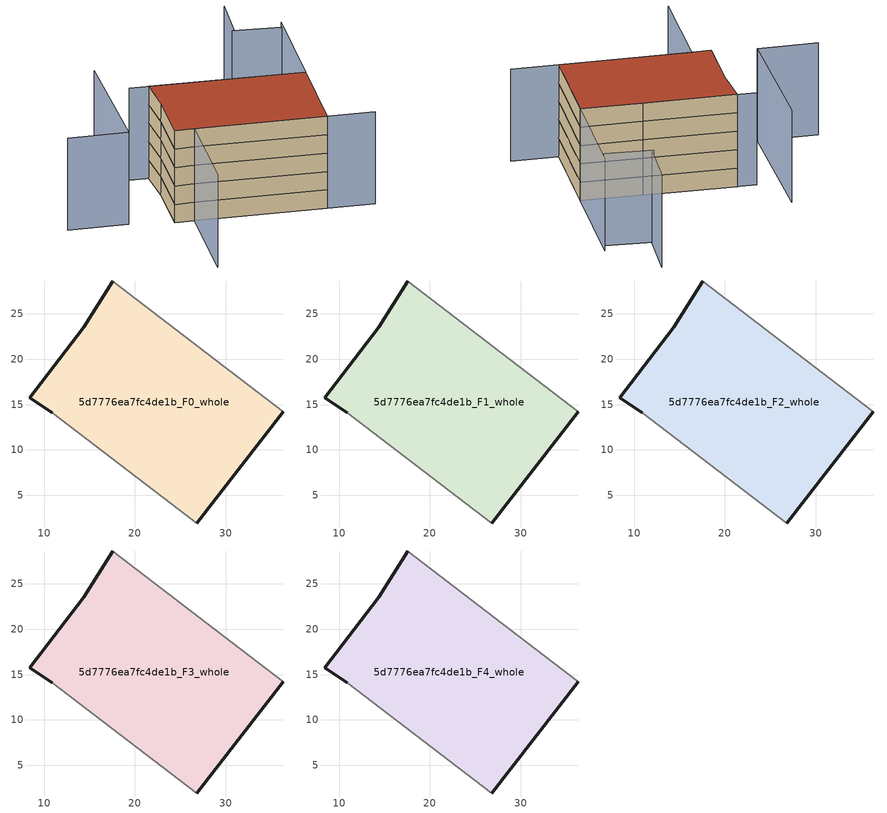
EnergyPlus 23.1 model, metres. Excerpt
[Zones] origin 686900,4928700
5d7776ea7fc4de1b_F0_whole
 floor ground (EU_floor_Construction): 28.87,19.94 36.34,14.2 26.83,1.94 10.89,14.1 8.43,15.74 14.37,23.52 17.58,28.62 z0
 wall outside (EU_wall_Construction): 17.58,28.62 14.37,23.52 8.43,15.74 10.89,14.1 / 26.83,1.94 36.34,14.2 z0:3
 wall adiabatic (EU_wall_Construction): 10.89,14.1 26.83,1.94 / 36.34,14.2 28.87,19.94 17.58,28.62 z0:3
5d7776ea7fc4de1b_F1_whole
 floor to 5d7776ea7fc4de1b_F0_whole (EU_floor_Construction): 28.87,19.94 36.34,14.2 26.83,1.94 10.89,14.1 8.43,15.74 14.37,23.52 17.58,28.62 z3
 wall outside (EU_wall_Construction): 17.58,28.62 14.37,23.52 8.43,15.74 10.89,14.1 / 26.83,1.94 36.34,14.2 z3:6
 wall adiabatic (EU_wall_Construction): 10.89,14.1 26.83,1.94 / 36.34,14.2 28.87,19.94 17.58,28.62 z3:6
5d7776ea7fc4de1b_F2_whole
 floor to 5d7776ea7fc4de1b_F1_whole (EU_floor_Construction): 28.87,19.94 36.34,14.2 26.83,1.94 10.89,14.1 8.43,15.74 14.37,23.52 17.58,28.62 z6
 wall outside (EU_wall_Construction): 17.58,28.62 14.37,23.52 8.43,15.74 10.89,14.1 / 26.83,1.94 36.34,14.2 z6:9
 wall adiabatic (EU_wall_Construction): 10.89,14.1 26.83,1.94 / 36.34,14.2 28.87,19.94 17.58,28.62 z6:9
5d7776ea7fc4de1b_F3_whole
 floor to 5d7776ea7fc4de1b_F2_whole (EU_floor_Construction): 28.87,19.94 36.34,14.2 26.83,1.94 10.89,14.1 8.43,15.74 14.37,23.52 17.58,28.62 z9
 wall outside (EU_wall_Construction): 17.58,28.62 14.37,23.52 8.43,15.74 10.89,14.1 / 26.83,1.94 36.34,14.2 z9:12
 wall adiabatic (EU_wall_Construction): 10.89,14.1 26.83,1.94 / 36.34,14.2 28.87,19.94 17.58,28.62 z9:12
5d7776ea7fc4de1b_F4_whole
 floor to 5d7776ea7fc4de1b_F3_whole (EU_floor_Construction): 28.87,19.94 36.34,14.2 26.83,1.94 10.89,14.1 8.43,15.74 14.37,23.52 17.58,28.62 z12
 wall outside (EU_wall_Construction): 17.58,28.62 14.37,23.52 8.43,15.74 10.89,14.1 / 26.83,1.94 36.34,14.2 z12:15
 wall adiabatic (EU_wall_Construction): 10.89,14.1 26.83,1.94 / 36.34,14.2 28.87,19.94 17.58,28.62 z12:15
 roof outside (EU_roof_Construction): 26.83,1.94 36.34,14.2 28.87,19.94 17.58,28.62 14.37,23.52 8.43,15.74 10.89,14.1 z15
shading: 0.98,1.11 10.89,14.1 / 10.89,14.1 32.55,-2.42 / 47.05,28.13 36.33,14.2 / 36.33,14.2 15.24,30.41 / 16.45,38.19 3.71,20.66 / 3.71,20.66 -3.74,26.07 / 45.77,26.91 40.21,31.77 / 45.87,38.15 40.69,31.9 z0:15
[Building]
EU S2 Campaign: North Axis=0; Terrain=City; Solar Distribution=FullExterior
[Site:Location]
Bologna: Latitude=44.5; Longitude=11.25; Time Zone=1; Elevation=37
[SizingPeriod:WeatherFileDays]
AnnualSizingPeriod: Begin Month=1; Begin Day of Month=1; End Month=12; End Day of Month=31; Day of Week for Start Day=Monday; Use Weather File Daylight Saving Period=No; Use Weather File Rain and Snow Indicators=No
[MATERIAL]
EU_InternalMass_Material: Roughness=MediumRough; Thickness=0.1; Conductivity=1; Density=1800; Specific Heat=900; Thermal Absorptance=0.9; Solar Absorptance=0.7; Visible Absorptance=0.7
[MATERIAL:NOMASS] Roughness=MediumRough; Thermal Absorptance=0.9; Solar Absorptance=0.7; Visible Absorptance=0.7
Name | Thermal Resistance
EU_wall_NoMass | 0.905828
EU_roof_NoMass | 0.37593
EU_floor_NoMass | 0.67114
[CONSTRUCTION]
EU_wall_Construction: EU_wall_NoMass
EU_roof_Construction: EU_roof_NoMass
EU_floor_Construction: EU_floor_NoMass
EU_InternalMass_Construction: EU_InternalMass_Material
[ZONE] Type=1; Multiplier=1; Ceiling Height=autocalculate; Volume=1081.85; Floor Area=autocalculate; Part of Total Floor Area=Yes
5d7776ea7fc4de1b_F0_whole; 5d7776ea7fc4de1b_F1_whole; 5d7776ea7fc4de1b_F2_whole; 5d7776ea7fc4de1b_F3_whole; 5d7776ea7fc4de1b_F4_whole
[INTERNALMASS] Construction=EU_InternalMass_Construction; Surface Area=315.674
Name | Zone or ZoneList
5d7776ea7fc4de1b_F0_whole_EU_InternalMass | 5d7776ea7fc4de1b_F0_whole
5d7776ea7fc4de1b_F1_whole_EU_InternalMass | 5d7776ea7fc4de1b_F1_whole
5d7776ea7fc4de1b_F2_whole_EU_InternalMass | 5d7776ea7fc4de1b_F2_whole
5d7776ea7fc4de1b_F3_whole_EU_InternalMass | 5d7776ea7fc4de1b_F3_whole
5d7776ea7fc4de1b_F4_whole_EU_InternalMass | 5d7776ea7fc4de1b_F4_whole
[OTHEREQUIPMENT] Fuel Type=Electricity; Design Level Calculation Method=Watts/Area; Power per Zone Floor Area=1; Fraction Latent=0; Fraction Radiant=0; Fraction Lost=0; Carbon Dioxide Generation Rate=0; EndUse Subcategory=EU_Step8_InternalGains
Name | Zone or ZoneList or Space or SpaceList | Schedule
EU_Step8_InternalGain_5d7776ea7fc4de1b_F0_whole_f000 | 5d7776ea7fc4de1b_F0_whole | EU_Step8_GainSchedule_5d7776ea7fc4de1b_F0_whole_f000
EU_Step8_InternalGain_5d7776ea7fc4de1b_F1_whole_f000 | 5d7776ea7fc4de1b_F1_whole | EU_Step8_GainSchedule_5d7776ea7fc4de1b_F1_whole_f000
EU_Step8_InternalGain_5d7776ea7fc4de1b_F2_whole_f000 | 5d7776ea7fc4de1b_F2_whole | EU_Step8_GainSchedule_5d7776ea7fc4de1b_F2_whole_f000
EU_Step8_InternalGain_5d7776ea7fc4de1b_F3_whole_f000 | 5d7776ea7fc4de1b_F3_whole | EU_Step8_GainSchedule_5d7776ea7fc4de1b_F3_whole_f000
EU_Step8_InternalGain_5d7776ea7fc4de1b_F4_whole_f000 | 5d7776ea7fc4de1b_F4_whole | EU_Step8_GainSchedule_5d7776ea7fc4de1b_F4_whole_f000
[ZONEVENTILATION:DESIGNFLOWRATE] Schedule=EU_AlwaysOn; Design Flow Rate Calculation Method=AirChanges/Hour; Air Changes per Hour=0.73129; Ventilation Type=Natural; Fan Pressure Rise=0; Fan Total Efficiency=1; Constant Term Coefficient=1; Temperature Term Coefficient=0; Velocity Term Coefficient=0; Velocity Squared Term Coefficient=0; Minimum Indoor Temperature=-100; Maximum Indoor Temperature=100; Delta Temperature=-100; Minimum Outdoor Temperature=-100; Maximum Outdoor Temperature=100; Maximum Wind Speed=40
Name | Zone or ZoneList or Space or SpaceList
EU_ConstantAir_5d7776ea7fc4de1b_F0_whole | 5d7776ea7fc4de1b_F0_whole
EU_ConstantAir_5d7776ea7fc4de1b_F1_whole | 5d7776ea7fc4de1b_F1_whole
EU_ConstantAir_5d7776ea7fc4de1b_F2_whole | 5d7776ea7fc4de1b_F2_whole
EU_ConstantAir_5d7776ea7fc4de1b_F3_whole | 5d7776ea7fc4de1b_F3_whole
EU_ConstantAir_5d7776ea7fc4de1b_F4_whole | 5d7776ea7fc4de1b_F4_whole
[HVACTEMPLATE:THERMOSTAT] Constant Heating Setpoint=20; Constant Cooling Setpoint=50
EU_HeatOnly_5d7776ea7fc4de1b_F0_whole; EU_HeatOnly_5d7776ea7fc4de1b_F1_whole; EU_HeatOnly_5d7776ea7fc4de1b_F2_whole; EU_HeatOnly_5d7776ea7fc4de1b_F3_whole; EU_HeatOnly_5d7776ea7fc4de1b_F4_whole
[HVACTEMPLATE:ZONE:IDEALLOADSAIRSYSTEM] System Availability Schedule=EU_AlwaysOn; Maximum Heating Supply Air Temperature=50; Minimum Cooling Supply Air Temperature=13; Maximum Heating Supply Air Humidity Ratio=0.0156; Minimum Cooling Supply Air Humidity Ratio=0.0077; Heating Limit=NoLimit; Cooling Limit=NoLimit; Heating Availability Schedule=EU_AlwaysOn; Cooling Availability Schedule=EU_CoolingOff; Dehumidification Control Type=ConstantSensibleHeatRatio; Cooling Sensible Heat Ratio=0.7; Dehumidification Setpoint=60; Humidification Control Type=None; Humidification Setpoint=30; Outdoor Air Method=None; Outdoor Air Flow Rate per Person=0.00944; Outdoor Air Flow Rate per Zone Floor Area=0; Outdoor Air Flow Rate per Zone=0; Demand Controlled Ventilation Type=None; Outdoor Air Economizer Type=NoEconomizer; Heat Recovery Type=None; Sensible Heat Recovery Effectiveness=0.7; Latent Heat Recovery Effectiveness=0.65
Name | Template Thermostat
5d7776ea7fc4de1b_F0_whole | EU_HeatOnly_5d7776ea7fc4de1b_F0_whole
5d7776ea7fc4de1b_F1_whole | EU_HeatOnly_5d7776ea7fc4de1b_F1_whole
5d7776ea7fc4de1b_F2_whole | EU_HeatOnly_5d7776ea7fc4de1b_F2_whole
5d7776ea7fc4de1b_F3_whole | EU_HeatOnly_5d7776ea7fc4de1b_F3_whole
5d7776ea7fc4de1b_F4_whole | EU_HeatOnly_5d7776ea7fc4de1b_F4_whole
[SIZING:ZONE] Zone Cooling Design Supply Air Temperature Input Method=SupplyAirTemperature; Zone Cooling Design Supply Air Temperature=13; Zone Heating Design Supply Air Temperature Input Method=SupplyAirTemperature; Zone Heating Design Supply Air Temperature=50; Zone Cooling Design Supply Air Humidity Ratio=0.008; Zone Heating Design Supply Air Humidity Ratio=0.008; Cooling Design Air Flow Method=DesignDay; Cooling Design Air Flow Rate=0; Cooling Minimum Air Flow per Zone Floor Area=0.000762; Cooling Minimum Air Flow=0; Cooling Minimum Air Flow Fraction=0.2; Heating Design Air Flow Method=DesignDay; Heating Design Air Flow Rate=0; Heating Maximum Air Flow per Zone Floor Area=0.002032; Heating Maximum Air Flow=0.141576; Heating Maximum Air Flow Fraction=0.3; Account for Dedicated Outdoor Air System=No; Dedicated Outdoor Air System Control Strategy=NeutralSupplyAir; Dedicated Outdoor Air Low Setpoint Temperature for Design=autosize; Dedicated Outdoor Air High Setpoint Temperature for Design=autosize; Zone Load Sizing Method=Sensible Load Only No Latent Load; Zone Latent Cooling Design Supply Air Humidity Ratio Input Method=HumidityRatioDifference; Zone Cooling Design Supply Air Humidity Ratio Difference=0.005; Zone Latent Heating Design Supply Air Humidity Ratio Input Method=HumidityRatioDifference; Zone Humidification Design Supply Air Humidity Ratio Difference=0.005
5d7776ea7fc4de1b_F0_whole; 5d7776ea7fc4de1b_F1_whole; 5d7776ea7fc4de1b_F2_whole; 5d7776ea7fc4de1b_F3_whole; 5d7776ea7fc4de1b_F4_whole
[SCHEDULE:CONSTANT]
Name | Hourly Value
EU_AlwaysOn | 1
EU_CoolingOff | 0
[SCHEDULE:FILE] Column Number=1; Rows to Skip at Top=0; Number of Hours of Data=8760; Column Separator=Comma; Interpolate to Timestep=No; Minutes per Item=60; Adjust Schedule for Daylight Savings=Yes
Name | File
EU_Step8_GainSchedule_5d7776ea7fc4de1b_F0_whole_f000 | ../../schedules/5d7776ea7fc4de1b/5d7776ea7fc4de1b_F0_whole_f000_gain.csv
EU_Step8_GainSchedule_5d7776ea7fc4de1b_F1_whole_f000 | ../../schedules/5d7776ea7fc4de1b/5d7776ea7fc4de1b_F1_whole_f000_gain.csv
EU_Step8_GainSchedule_5d7776ea7fc4de1b_F2_whole_f000 | ../../schedules/5d7776ea7fc4de1b/5d7776ea7fc4de1b_F2_whole_f000_gain.csv
EU_Step8_GainSchedule_5d7776ea7fc4de1b_F3_whole_f000 | ../../schedules/5d7776ea7fc4de1b/5d7776ea7fc4de1b_F3_whole_f000_gain.csv
EU_Step8_GainSchedule_5d7776ea7fc4de1b_F4_whole_f000 | ../../schedules/5d7776ea7fc4de1b/5d7776ea7fc4de1b_F4_whole_f000_gain.csv
